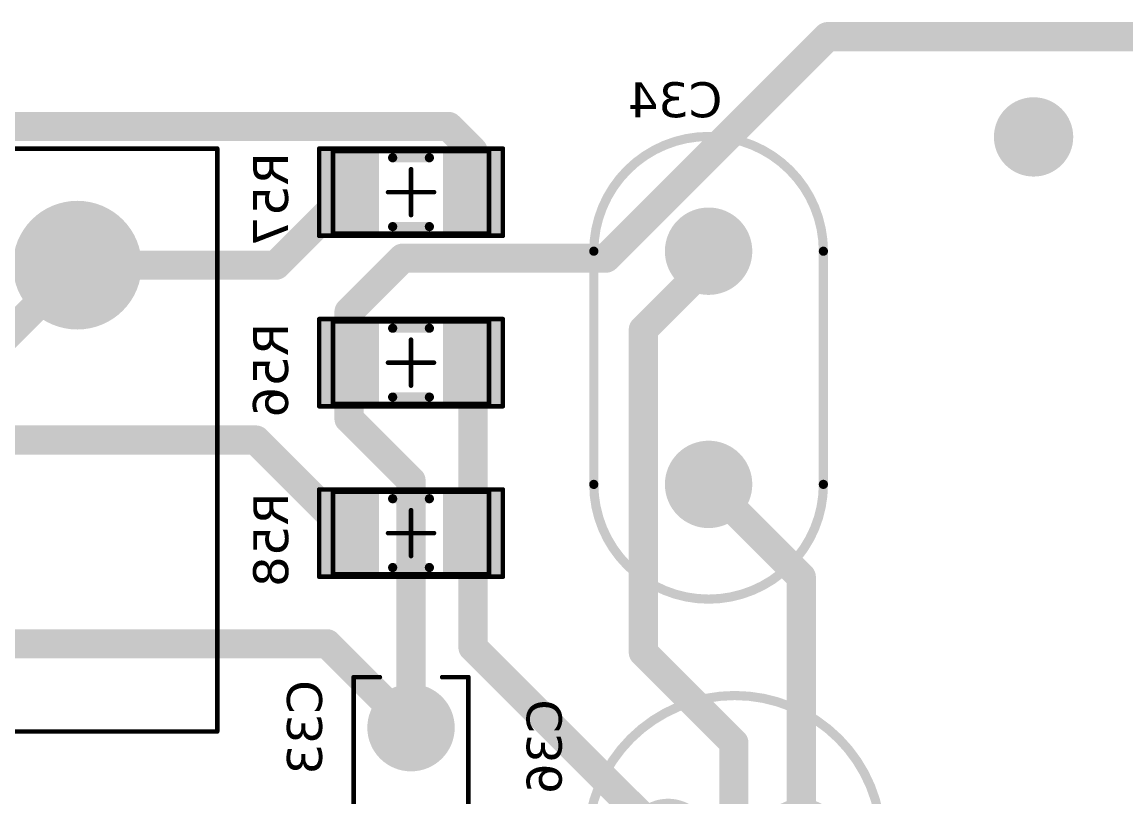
# Model space of a CAD drawing. Header units: millimetres. Extents: x 28 to 434, y 70 to 207.
# Drawn here: x 374.63 to 398.67, y 182.29 to 199.18 of the extents above; entities that cross this region are included whole.
import ezdxf

# ---------------------------------------------------------------- set-up
doc = ezdxf.new("R2010")
doc.units = ezdxf.units.MM
doc.header["$LTSCALE"] = 0.5
doc.layers.get('0').update_dxf_attribs({"color": 250})
for name, color, linetype in [('BottomLayer', 5, 'Continuous'), ('BottomOverlay', 54, 'Continuous'), ('BottomSolder', 6, 'Continuous'), ('Mechanical13', 56, 'Continuous'), ('Mechanical15', 56, 'Continuous'), ('MultiLayer', 9, 'Continuous'), ('TopLayer', 1, 'Continuous'), ('TopOverlay', 2, 'Continuous'), ('TopPaste', 8, 'Continuous'), ('TopSolder', 216, 'Continuous')]:
    doc.layers.add(name, color=color, linetype=linetype)
doc.styles.get("Standard").update_dxf_attribs({"font": 'verdana.ttf'})

# ---------------------------------------------------------------- blocks, each defined once
blk = doc.blocks.new('XLR_MALE_NEUTRIK_NC3_MAV_B_3')
at = {"layer": 'BottomLayer'}
for points, const_width in [([(-0.55, 8.25, 1), (0.55, 8.25, 1)], 1.1), ([(-0.65, 3.81, 1), (0.65, 3.81, 1)], 1.3), ([(-4.46, 0, 1), (-3.16, 0, 1)], 1.3), ([(3.16, 0, 1), (4.46, 0, 1)], 1.3)]:
    blk.add_lwpolyline(points, format="xyb", close=True, dxfattribs=dict(at, const_width=const_width))
at = {"layer": 'BottomOverlay', "const_width": 0.1}
for points in [[(-6.35, -2.54), (-6.35, 10.16)], [(6.858, 10.16), (-6.35, 10.16)], [(6.858, -2.54), (6.858, 10.16)], [(6.858, -2.54), (-6.35, -2.54)]]:
    blk.add_lwpolyline(points, dxfattribs=at)
at = {"layer": 'BottomOverlay', "const_width": 0.05}
for points in [[(-6.375, 10.16, 1), (-6.325, 10.16, 1)], [(-6.375, 10.16, 1), (-6.325, 10.16, 1)], [(6.833, 10.16, 1), (6.883, 10.16, 1)], [(6.833, 10.16, 1), (6.883, 10.16, 1)], [(-6.375, -2.54, 1), (-6.325, -2.54, 1)], [(-6.375, -2.54, 1), (-6.325, -2.54, 1)], [(6.833, -2.54, 1), (6.883, -2.54, 1)], [(6.833, -2.54, 1), (6.883, -2.54, 1)]]:
    blk.add_lwpolyline(points, format="xyb", close=True, dxfattribs=at)
at = {"layer": 'BottomSolder'}
for points, const_width in [([(-0.601, 8.25, 1), (0.601, 8.25, 1)], 1.202), ([(-0.701, 3.81, 1), (0.701, 3.81, 1)], 1.402), ([(-4.511, 0, 1), (-3.109, 0, 1)], 1.402), ([(3.109, 0, 1), (4.511, 0, 1)], 1.402)]:
    blk.add_lwpolyline(points, format="xyb", close=True, dxfattribs=dict(at, const_width=const_width))
at = {"layer": 'MultiLayer'}
for points, const_width in [([(-0.55, 8.25, 1), (0.55, 8.25, 1)], 1.1), ([(-0.65, 3.81, 1), (0.65, 3.81, 1)], 1.3), ([(-4.46, 0, 1), (-3.16, 0, 1)], 1.3), ([(3.16, 0, 1), (4.46, 0, 1)], 1.3)]:
    blk.add_lwpolyline(points, format="xyb", close=True, dxfattribs=dict(at, const_width=const_width))
at = {"layer": 'TopLayer'}
for points, const_width in [([(-0.55, 8.25, 1), (0.55, 8.25, 1)], 1.1), ([(-0.65, 3.81, 1), (0.65, 3.81, 1)], 1.3), ([(-4.46, 0, 1), (-3.16, 0, 1)], 1.3), ([(3.16, 0, 1), (4.46, 0, 1)], 1.3)]:
    blk.add_lwpolyline(points, format="xyb", close=True, dxfattribs=dict(at, const_width=const_width))
at = {"layer": 'TopSolder'}
for points, const_width in [([(-0.601, 8.25, 1), (0.601, 8.25, 1)], 1.202), ([(-0.701, 3.81, 1), (0.701, 3.81, 1)], 1.402), ([(-4.511, 0, 1), (-3.109, 0, 1)], 1.402), ([(3.109, 0, 1), (4.511, 0, 1)], 1.402)]:
    blk.add_lwpolyline(points, format="xyb", close=True, dxfattribs=dict(at, const_width=const_width))
blk = doc.blocks.new('C1206_45')
at = {"layer": 'Mechanical13', "const_width": 0.1}
for points in [[(-1.7, 0.9), (1.7, 0.9)], [(-1.7, 0.9), (-1.7, -0.9)], [(1.7, 0.9), (1.7, -0.9)], [(-1.7, -0.9), (1.7, -0.9)]]:
    blk.add_lwpolyline(points, dxfattribs=at)
at = {"layer": 'Mechanical13', "const_width": 0.05}
for points in [[(-1.725, 0.9, 1), (-1.675, 0.9, 1)], [(-1.725, 0.9, 1), (-1.675, 0.9, 1)], [(1.675, 0.9, 1), (1.725, 0.9, 1)], [(1.675, 0.9, 1), (1.725, 0.9, 1)], [(-1.725, -0.9, 1), (-1.675, -0.9, 1)], [(-1.725, -0.9, 1), (-1.675, -0.9, 1)], [(1.675, -0.9, 1), (1.725, -0.9, 1)], [(1.675, -0.9, 1), (1.725, -0.9, 1)]]:
    blk.add_lwpolyline(points, format="xyb", close=True, dxfattribs=at)
at = {"layer": 'Mechanical15', "const_width": 0.1}
for points in [[(-2, 0.95), (2, 0.95)], [(-2, 0.95), (-2, -0.95)], [(2, 0.95), (2, -0.95)], [(0, 0.5), (0, -0.5)], [(-0.5, 0), (0.5, 0)], [(-2, -0.95), (2, -0.95)]]:
    blk.add_lwpolyline(points, dxfattribs=at)
at = {"layer": 'Mechanical15', "const_width": 0.05}
for points in [[(-2.025, 0.95, 1), (-1.975, 0.95, 1)], [(-2.025, 0.95, 1), (-1.975, 0.95, 1)], [(1.975, 0.95, 1), (2.025, 0.95, 1)], [(1.975, 0.95, 1), (2.025, 0.95, 1)], [(-0.025, 0.5, 1), (0.025, 0.5, 1)], [(-0.525, 0, 1), (-0.475, 0, 1)], [(0.475, 0, 1), (0.525, 0, 1)], [(-0.025, -0.5, 1), (0.025, -0.5, 1)], [(-2.025, -0.95, 1), (-1.975, -0.95, 1)], [(-2.025, -0.95, 1), (-1.975, -0.95, 1)], [(1.975, -0.95, 1), (2.025, -0.95, 1)], [(1.975, -0.95, 1), (2.025, -0.95, 1)]]:
    blk.add_lwpolyline(points, format="xyb", close=True, dxfattribs=at)
at = {"layer": 'TopLayer'}
for points in [[(-0.8, -0.85), (-0.8, 0.85), (-1.9, -0.85), (-1.9, 0.85)], [(1.9, -0.85), (1.9, 0.85), (0.8, -0.85), (0.8, 0.85)]]:
    blk.add_solid(points, dxfattribs=at)
at = {"layer": 'TopOverlay', "const_width": 0.2}
for points in [[(-0.4, 0.75), (0.4, 0.75)], [(-0.4, -0.75), (0.4, -0.75)]]:
    blk.add_lwpolyline(points, dxfattribs=at)
at = {"layer": 'TopOverlay', "const_width": 0.1}
for points in [[(-0.45, 0.75, 1), (-0.35, 0.75, 1)], [(0.35, 0.75, 1), (0.45, 0.75, 1)], [(-0.45, -0.75, 1), (-0.35, -0.75, 1)], [(0.35, -0.75, 1), (0.45, -0.75, 1)]]:
    blk.add_lwpolyline(points, format="xyb", close=True, dxfattribs=at)
at = {"layer": 'TopPaste'}
for points in [[(-0.8, -0.85), (-0.8, 0.85), (-1.9, -0.85), (-1.9, 0.85)], [(1.9, -0.85), (1.9, 0.85), (0.8, -0.85), (0.8, 0.85)]]:
    blk.add_solid(points, dxfattribs=at)
at = {"layer": 'TopSolder'}
for points in [[(-0.698, -0.952), (-0.698, 0.952), (-2.002, -0.952), (-2.002, 0.952)], [(2.002, -0.952), (2.002, 0.952), (0.698, -0.952), (0.698, 0.952)]]:
    blk.add_solid(points, dxfattribs=at)
blk = doc.blocks.new('C1206_46')
at = {"layer": 'Mechanical13', "const_width": 0.1}
for points in [[(1.7, 0.9), (-1.7, 0.9)], [(-1.7, -0.9), (-1.7, 0.9)], [(1.7, -0.9), (1.7, 0.9)], [(1.7, -0.9), (-1.7, -0.9)]]:
    blk.add_lwpolyline(points, dxfattribs=at)
at = {"layer": 'Mechanical13', "const_width": 0.05}
for points in [[(-1.725, 0.9, 1), (-1.675, 0.9, 1)], [(-1.725, 0.9, 1), (-1.675, 0.9, 1)], [(1.675, 0.9, 1), (1.725, 0.9, 1)], [(1.675, 0.9, 1), (1.725, 0.9, 1)], [(-1.725, -0.9, 1), (-1.675, -0.9, 1)], [(-1.725, -0.9, 1), (-1.675, -0.9, 1)], [(1.675, -0.9, 1), (1.725, -0.9, 1)], [(1.675, -0.9, 1), (1.725, -0.9, 1)]]:
    blk.add_lwpolyline(points, format="xyb", close=True, dxfattribs=at)
at = {"layer": 'Mechanical15', "const_width": 0.1}
for points in [[(2, 0.95), (-2, 0.95)], [(-2, -0.95), (-2, 0.95)], [(2, -0.95), (2, 0.95)], [(0, -0.5), (0, 0.5)], [(0.5, 0), (-0.5, 0)], [(2, -0.95), (-2, -0.95)]]:
    blk.add_lwpolyline(points, dxfattribs=at)
at = {"layer": 'Mechanical15', "const_width": 0.05}
for points in [[(-2.025, 0.95, 1), (-1.975, 0.95, 1)], [(-2.025, 0.95, 1), (-1.975, 0.95, 1)], [(1.975, 0.95, 1), (2.025, 0.95, 1)], [(1.975, 0.95, 1), (2.025, 0.95, 1)], [(-0.025, 0.5, 1), (0.025, 0.5, 1)], [(-0.525, 0, 1), (-0.475, 0, 1)], [(0.475, 0, 1), (0.525, 0, 1)], [(-0.025, -0.5, 1), (0.025, -0.5, 1)], [(-2.025, -0.95, 1), (-1.975, -0.95, 1)], [(-2.025, -0.95, 1), (-1.975, -0.95, 1)], [(1.975, -0.95, 1), (2.025, -0.95, 1)], [(1.975, -0.95, 1), (2.025, -0.95, 1)]]:
    blk.add_lwpolyline(points, format="xyb", close=True, dxfattribs=at)
at = {"layer": 'TopLayer'}
for points in [[(-0.8, -0.85), (-0.8, 0.85), (-1.9, -0.85), (-1.9, 0.85)], [(1.9, -0.85), (1.9, 0.85), (0.8, -0.85), (0.8, 0.85)]]:
    blk.add_solid(points, dxfattribs=at)
at = {"layer": 'TopOverlay', "const_width": 0.2}
for points in [[(0.4, 0.75), (-0.4, 0.75)], [(0.4, -0.75), (-0.4, -0.75)]]:
    blk.add_lwpolyline(points, dxfattribs=at)
at = {"layer": 'TopOverlay', "const_width": 0.1}
for points in [[(-0.45, 0.75, 1), (-0.35, 0.75, 1)], [(0.35, 0.75, 1), (0.45, 0.75, 1)], [(-0.45, -0.75, 1), (-0.35, -0.75, 1)], [(0.35, -0.75, 1), (0.45, -0.75, 1)]]:
    blk.add_lwpolyline(points, format="xyb", close=True, dxfattribs=at)
at = {"layer": 'TopPaste'}
for points in [[(-0.8, -0.85), (-0.8, 0.85), (-1.9, -0.85), (-1.9, 0.85)], [(1.9, -0.85), (1.9, 0.85), (0.8, -0.85), (0.8, 0.85)]]:
    blk.add_solid(points, dxfattribs=at)
at = {"layer": 'TopSolder'}
for points in [[(-0.698, -0.952), (-0.698, 0.952), (-2.002, -0.952), (-2.002, 0.952)], [(2.002, -0.952), (2.002, 0.952), (0.698, -0.952), (0.698, 0.952)]]:
    blk.add_solid(points, dxfattribs=at)
blk = doc.blocks.new('C1206_47')
at = {"layer": 'Mechanical13', "const_width": 0.1}
for points in [[(-1.7, 0.9), (1.7, 0.9)], [(-1.7, 0.9), (-1.7, -0.9)], [(1.7, 0.9), (1.7, -0.9)], [(-1.7, -0.9), (1.7, -0.9)]]:
    blk.add_lwpolyline(points, dxfattribs=at)
at = {"layer": 'Mechanical13', "const_width": 0.05}
for points in [[(-1.725, 0.9, 1), (-1.675, 0.9, 1)], [(-1.725, 0.9, 1), (-1.675, 0.9, 1)], [(1.675, 0.9, 1), (1.725, 0.9, 1)], [(1.675, 0.9, 1), (1.725, 0.9, 1)], [(-1.725, -0.9, 1), (-1.675, -0.9, 1)], [(-1.725, -0.9, 1), (-1.675, -0.9, 1)], [(1.675, -0.9, 1), (1.725, -0.9, 1)], [(1.675, -0.9, 1), (1.725, -0.9, 1)]]:
    blk.add_lwpolyline(points, format="xyb", close=True, dxfattribs=at)
at = {"layer": 'Mechanical15', "const_width": 0.1}
for points in [[(-2, 0.95), (2, 0.95)], [(-2, 0.95), (-2, -0.95)], [(2, 0.95), (2, -0.95)], [(0, 0.5), (0, -0.5)], [(-0.5, 0), (0.5, 0)], [(-2, -0.95), (2, -0.95)]]:
    blk.add_lwpolyline(points, dxfattribs=at)
at = {"layer": 'Mechanical15', "const_width": 0.05}
for points in [[(-2.025, 0.95, 1), (-1.975, 0.95, 1)], [(-2.025, 0.95, 1), (-1.975, 0.95, 1)], [(1.975, 0.95, 1), (2.025, 0.95, 1)], [(1.975, 0.95, 1), (2.025, 0.95, 1)], [(-0.025, 0.5, 1), (0.025, 0.5, 1)], [(-0.525, 0, 1), (-0.475, 0, 1)], [(0.475, 0, 1), (0.525, 0, 1)], [(-0.025, -0.5, 1), (0.025, -0.5, 1)], [(-2.025, -0.95, 1), (-1.975, -0.95, 1)], [(-2.025, -0.95, 1), (-1.975, -0.95, 1)], [(1.975, -0.95, 1), (2.025, -0.95, 1)], [(1.975, -0.95, 1), (2.025, -0.95, 1)]]:
    blk.add_lwpolyline(points, format="xyb", close=True, dxfattribs=at)
at = {"layer": 'TopLayer'}
for points in [[(-0.8, -0.85), (-0.8, 0.85), (-1.9, -0.85), (-1.9, 0.85)], [(1.9, -0.85), (1.9, 0.85), (0.8, -0.85), (0.8, 0.85)]]:
    blk.add_solid(points, dxfattribs=at)
at = {"layer": 'TopOverlay', "const_width": 0.2}
for points in [[(-0.4, 0.75), (0.4, 0.75)], [(-0.4, -0.75), (0.4, -0.75)]]:
    blk.add_lwpolyline(points, dxfattribs=at)
at = {"layer": 'TopOverlay', "const_width": 0.1}
for points in [[(-0.45, 0.75, 1), (-0.35, 0.75, 1)], [(0.35, 0.75, 1), (0.45, 0.75, 1)], [(-0.45, -0.75, 1), (-0.35, -0.75, 1)], [(0.35, -0.75, 1), (0.45, -0.75, 1)]]:
    blk.add_lwpolyline(points, format="xyb", close=True, dxfattribs=at)
at = {"layer": 'TopPaste'}
for points in [[(-0.8, -0.85), (-0.8, 0.85), (-1.9, -0.85), (-1.9, 0.85)], [(1.9, -0.85), (1.9, 0.85), (0.8, -0.85), (0.8, 0.85)]]:
    blk.add_solid(points, dxfattribs=at)
at = {"layer": 'TopSolder'}
for points in [[(-0.698, -0.952), (-0.698, 0.952), (-2.002, -0.952), (-2.002, 0.952)], [(2.002, -0.952), (2.002, 0.952), (0.698, -0.952), (0.698, 0.952)]]:
    blk.add_solid(points, dxfattribs=at)
blk = doc.blocks.new('CAPACITOR_100UF_95')
at = {"layer": 'BottomLayer', "const_width": 0.85}
for points in [[(-0.425, 0, 1), (0.425, 0, 1)], [(2.475, 0, 1), (3.325, 0, 1)]]:
    blk.add_lwpolyline(points, format="xyb", close=True, dxfattribs=at)
at = {"layer": 'BottomSolder', "const_width": 0.952}
for points in [[(-0.476, 0, 1), (0.476, 0, 1)], [(2.424, 0, 1), (3.376, 0, 1)]]:
    blk.add_lwpolyline(points, format="xyb", close=True, dxfattribs=at)
at = {"layer": 'MultiLayer', "const_width": 0.85}
for points in [[(-0.425, 0, 1), (0.425, 0, 1)], [(2.475, 0, 1), (3.325, 0, 1)]]:
    blk.add_lwpolyline(points, format="xyb", close=True, dxfattribs=at)
at = {"layer": 'TopLayer', "const_width": 0.85}
for points in [[(-0.425, 0, 1), (0.425, 0, 1)], [(2.475, 0, 1), (3.325, 0, 1)]]:
    blk.add_lwpolyline(points, format="xyb", close=True, dxfattribs=at)
at = {"layer": 'TopOverlay'}
for points, const_width in [([(4.65, 0, 1), (-1.75, 0, 1)], 0.2), ([(6.149, 0.508, 1), (6.249, 0.508, 1)], 0.1), ([(-1.8, 0, 1), (-1.7, 0, 1)], 0.1), ([(4.6, 0, 1), (4.7, 0, 1)], 0.1), ([(5.641, 0, 1), (5.741, 0, 1)], 0.1), ([(6.657, 0, 1), (6.757, 0, 1)], 0.1), ([(6.149, -0.508, 1), (6.249, -0.508, 1)], 0.1)]:
    blk.add_lwpolyline(points, format="xyb", close=True, dxfattribs=dict(at, const_width=const_width))
at = {"layer": 'TopOverlay', "const_width": 0.2}
for points in [[(6.199, 0.508), (6.199, -0.508)], [(6.707, 0), (5.691, 0)]]:
    blk.add_lwpolyline(points, dxfattribs=at)
at = {"layer": 'TopSolder', "const_width": 0.952}
for points in [[(-0.476, 0, 1), (0.476, 0, 1)], [(2.424, 0, 1), (3.376, 0, 1)]]:
    blk.add_lwpolyline(points, format="xyb", close=True, dxfattribs=at)
blk = doc.blocks.new('CAPACITOR_100PF_97')
at = {"layer": 'BottomLayer', "const_width": 0.85}
for points in [[(-0.425, 0, 1), (0.425, 0, 1)], [(4.655, 0, 1), (5.505, 0, 1)]]:
    blk.add_lwpolyline(points, format="xyb", close=True, dxfattribs=at)
at = {"layer": 'BottomSolder', "const_width": 0.952}
for points in [[(-0.476, 0, 1), (0.476, 0, 1)], [(4.604, 0, 1), (5.556, 0, 1)]]:
    blk.add_lwpolyline(points, format="xyb", close=True, dxfattribs=at)
at = {"layer": 'MultiLayer', "const_width": 0.85}
for points in [[(-0.425, 0, 1), (0.425, 0, 1)], [(4.655, 0, 1), (5.505, 0, 1)]]:
    blk.add_lwpolyline(points, format="xyb", close=True, dxfattribs=at)
at = {"layer": 'TopLayer', "const_width": 0.85}
for points in [[(-0.425, 0, 1), (0.425, 0, 1)], [(4.655, 0, 1), (5.505, 0, 1)]]:
    blk.add_lwpolyline(points, format="xyb", close=True, dxfattribs=at)
at = {"layer": 'TopOverlay', "const_width": 0.2}
for points in [[(0, -2.5, -1), (0, 2.5)], [(5.08, 2.5, -1), (5.08, -2.5)]]:
    blk.add_lwpolyline(points, format="xyb", dxfattribs=at)
for points in [[(5.08, 2.5), (0, 2.5)], [(5.08, -2.5), (0, -2.5)]]:
    blk.add_lwpolyline(points, dxfattribs=at)
at = {"layer": 'TopOverlay', "const_width": 0.1}
for points in [[(-0.05, 2.5, 1), (0.05, 2.5, 1)], [(-0.05, 2.5, 1), (0.05, 2.5, 1)], [(5.03, 2.5, 1), (5.13, 2.5, 1)], [(5.03, 2.5, 1), (5.13, 2.5, 1)], [(-0.05, -2.5, 1), (0.05, -2.5, 1)], [(-0.05, -2.5, 1), (0.05, -2.5, 1)], [(5.03, -2.5, 1), (5.13, -2.5, 1)], [(5.03, -2.5, 1), (5.13, -2.5, 1)]]:
    blk.add_lwpolyline(points, format="xyb", close=True, dxfattribs=at)
at = {"layer": 'TopSolder', "const_width": 0.952}
for points in [[(-0.476, 0, 1), (0.476, 0, 1)], [(4.604, 0, 1), (5.556, 0, 1)]]:
    blk.add_lwpolyline(points, format="xyb", close=True, dxfattribs=at)
blk = doc.blocks.new('CAPACITOR_22NF__47NF__100NF_98')
at = {"layer": 'BottomLayer', "const_width": 0.85}
for points in [[(-0.425, 0, 1), (0.425, 0, 1)], [(4.575, 0, 1), (5.425, 0, 1)]]:
    blk.add_lwpolyline(points, format="xyb", close=True, dxfattribs=at)
at = {"layer": 'BottomSolder', "const_width": 0.952}
for points in [[(-0.476, 0, 1), (0.476, 0, 1)], [(4.524, 0, 1), (5.476, 0, 1)]]:
    blk.add_lwpolyline(points, format="xyb", close=True, dxfattribs=at)
at = {"layer": 'MultiLayer', "const_width": 0.85}
for points in [[(-0.425, 0, 1), (0.425, 0, 1)], [(4.575, 0, 1), (5.425, 0, 1)]]:
    blk.add_lwpolyline(points, format="xyb", close=True, dxfattribs=at)
at = {"layer": 'TopLayer', "const_width": 0.85}
for points in [[(-0.425, 0, 1), (0.425, 0, 1)], [(4.575, 0, 1), (5.425, 0, 1)]]:
    blk.add_lwpolyline(points, format="xyb", close=True, dxfattribs=at)
at = {"layer": 'TopOverlay', "const_width": 0.1}
for points in [[(-1.1, 1.25), (6.1, 1.25)], [(-1.1, 0.678), (-1.1, 1.25)], [(6.1, 0.639), (6.1, 1.25)], [(-1.1, -1.25), (-1.1, -0.678)], [(6.1, -1.25), (6.1, -0.635)], [(-1.1, -1.25), (6.1, -1.25)]]:
    blk.add_lwpolyline(points, dxfattribs=at)
at = {"layer": 'TopOverlay', "const_width": 0.05}
for points in [[(-1.125, 1.25, 1), (-1.075, 1.25, 1)], [(-1.125, 1.25, 1), (-1.075, 1.25, 1)], [(6.075, 1.25, 1), (6.125, 1.25, 1)], [(6.075, 1.25, 1), (6.125, 1.25, 1)], [(-1.125, 0.678, 1), (-1.075, 0.678, 1)], [(6.075, 0.639, 1), (6.125, 0.639, 1)], [(-1.125, -0.678, 1), (-1.075, -0.678, 1)], [(6.075, -0.635, 1), (6.125, -0.635, 1)], [(-1.125, -1.25, 1), (-1.075, -1.25, 1)], [(-1.125, -1.25, 1), (-1.075, -1.25, 1)], [(6.075, -1.25, 1), (6.125, -1.25, 1)], [(6.075, -1.25, 1), (6.125, -1.25, 1)]]:
    blk.add_lwpolyline(points, format="xyb", close=True, dxfattribs=at)
at = {"layer": 'TopSolder', "const_width": 0.952}
for points in [[(-0.476, 0, 1), (0.476, 0, 1)], [(4.524, 0, 1), (5.476, 0, 1)]]:
    blk.add_lwpolyline(points, format="xyb", close=True, dxfattribs=at)
blk = doc.blocks.new('summing_circuit_1')
at = {"layer": 'BottomLayer', "const_width": 0.635}
for points in [[(39.624, 95.969), (41.344, 97.688)], [(44.4, 82.219), (46.419, 80.2)], [(46.419, 80.2), (52.2, 80.2)]]:
    blk.add_lwpolyline(points, dxfattribs=at)
at = {"layer": 'BottomLayer'}
for points, const_width in [([(39.465, 95.969, 1), (39.783, 95.969, 1)], 0.318), ([(44.241, 82.219, 1), (44.559, 82.219, 1)], 0.318), ([(46.26, 80.2, 1), (46.578, 80.2, 1)], 0.318), ([(46.26, 80.2, 1), (46.578, 80.2, 1)], 0.318), ([(36.449, 75.141, 1), (37.211, 75.141, 1)], 0.762)]:
    blk.add_lwpolyline(points, format="xyb", close=True, dxfattribs=dict(at, const_width=const_width))
at = {"layer": 'BottomSolder', "const_width": 0.864}
blk.add_lwpolyline([(36.398, 75.141, 1), (37.262, 75.141, 1)], format="xyb", close=True, dxfattribs=at)
at = {"layer": 'MultiLayer', "const_width": 0.762}
blk.add_lwpolyline([(36.449, 75.141, 1), (37.211, 75.141, 1)], format="xyb", close=True, dxfattribs=at)
at = {"layer": 'TopLayer', "const_width": 0.635}
for points in [[(43.434, 92.078), (43.434, 99.779)], [(47.874, 90.526), (47.874, 99.779)], [(36.601, 87.884), (36.601, 99.441)], [(39.624, 91.64), (39.624, 95.969)], [(43.434, 92.078), (45.462, 90.05)], [(38.034, 90.05), (39.624, 91.64)], [(47.874, 90.526), (49.7, 88.7)], [(39.472, 88.882), (40.64, 90.05)], [(40.64, 90.05), (41.748, 90.05)], [(41.748, 90.05), (42.97, 90.05)], [(42.97, 90.05), (44.32, 88.7)], [(39.472, 84.455), (39.472, 88.882)], [(44.32, 88.7), (49.7, 88.7)], [(36.601, 87.884), (37.135, 87.35)], [(37.135, 87.35), (38.034, 87.35)], [(41.748, 87.35), (45.462, 87.35)], [(45.462, 87.35), (47.95, 87.35)], [(47.95, 87.35), (52.2, 83.1)], [(34.646, 79.629), (39.472, 84.455)], [(39.608, 82.219), (41.03, 83.64)], [(41.03, 83.64), (48.06, 83.64)], [(48.06, 83.64), (50.032, 81.668)], [(39.32, 82.219), (39.608, 82.219)], [(50.032, 81.668), (51.658, 81.668)], [(34.646, 57.894), (34.646, 79.629)]]:
    blk.add_lwpolyline(points, dxfattribs=at)
at = {"layer": 'TopLayer'}
for points, const_width in [([(39.465, 95.969, 1), (39.783, 95.969, 1)], 0.318), ([(43.275, 92.078, 1), (43.593, 92.078, 1)], 0.318), ([(43.275, 92.078, 1), (43.593, 92.078, 1)], 0.318), ([(39.465, 91.64, 1), (39.783, 91.64, 1)], 0.318), ([(39.465, 91.64, 1), (39.783, 91.64, 1)], 0.318), ([(47.715, 90.526, 1), (48.033, 90.526, 1)], 0.318), ([(47.715, 90.526, 1), (48.033, 90.526, 1)], 0.318), ([(37.875, 90.05, 1), (38.193, 90.05, 1)], 0.318), ([(40.481, 90.05, 1), (40.799, 90.05, 1)], 0.318), ([(40.481, 90.05, 1), (40.799, 90.05, 1)], 0.318), ([(41.589, 90.05, 1), (41.907, 90.05, 1)], 0.318), ([(41.589, 90.05, 1), (41.907, 90.05, 1)], 0.318), ([(42.811, 90.05, 1), (43.129, 90.05, 1)], 0.318), ([(42.811, 90.05, 1), (43.129, 90.05, 1)], 0.318), ([(45.303, 90.05, 1), (45.621, 90.05, 1)], 0.318), ([(39.313, 88.882, 1), (39.63, 88.882, 1)], 0.318), ([(39.313, 88.882, 1), (39.63, 88.882, 1)], 0.318), ([(44.161, 88.7, 1), (44.479, 88.7, 1)], 0.318), ([(44.161, 88.7, 1), (44.479, 88.7, 1)], 0.318), ([(49.541, 88.7, 1), (49.859, 88.7, 1)], 0.318), ([(49.541, 88.7, 1), (49.859, 88.7, 1)], 0.318), ([(36.443, 87.884, 1), (36.76, 87.884, 1)], 0.318), ([(36.443, 87.884, 1), (36.76, 87.884, 1)], 0.318), ([(36.977, 87.35, 1), (37.294, 87.35, 1)], 0.318), ([(36.977, 87.35, 1), (37.294, 87.35, 1)], 0.318), ([(37.875, 87.35, 1), (38.193, 87.35, 1)], 0.318), ([(41.589, 87.35, 1), (41.907, 87.35, 1)], 0.318), ([(45.303, 87.35, 1), (45.621, 87.35, 1)], 0.318), ([(45.303, 87.35, 1), (45.621, 87.35, 1)], 0.318), ([(47.791, 87.35, 1), (48.109, 87.35, 1)], 0.318), ([(47.791, 87.35, 1), (48.109, 87.35, 1)], 0.318), ([(39.313, 84.455, 1), (39.63, 84.455, 1)], 0.318), ([(39.313, 84.455, 1), (39.63, 84.455, 1)], 0.318), ([(40.871, 83.64, 1), (41.188, 83.64, 1)], 0.318), ([(40.871, 83.64, 1), (41.188, 83.64, 1)], 0.318), ([(47.901, 83.64, 1), (48.218, 83.64, 1)], 0.318), ([(47.901, 83.64, 1), (48.218, 83.64, 1)], 0.318), ([(39.161, 82.219, 1), (39.479, 82.219, 1)], 0.318), ([(39.449, 82.219, 1), (39.767, 82.219, 1)], 0.318), ([(39.449, 82.219, 1), (39.767, 82.219, 1)], 0.318), ([(49.873, 81.668, 1), (50.191, 81.668, 1)], 0.318), ([(49.873, 81.668, 1), (50.191, 81.668, 1)], 0.318), ([(34.487, 79.629, 1), (34.804, 79.629, 1)], 0.318), ([(34.487, 79.629, 1), (34.804, 79.629, 1)], 0.318), ([(36.449, 75.141, 1), (37.211, 75.141, 1)], 0.762)]:
    blk.add_lwpolyline(points, format="xyb", close=True, dxfattribs=dict(at, const_width=const_width))
at = {"layer": 'TopSolder', "const_width": 0.864}
blk.add_lwpolyline([(36.398, 75.141, 1), (37.262, 75.141, 1)], format="xyb", close=True, dxfattribs=at)
for name, p, rotation in [('XLR_MALE_NEUTRIK_NC3_MAV_B_3', (39.624, 99.779), 270), ('C1206_46', (38.034, 88.7), 90), ('C1206_47', (41.748, 88.7), 270), ('C1206_45', (45.462, 88.7), 90), ('CAPACITOR_100UF_95', (52.2, 80.2), 90)]:
    blk.add_blockref(name, p, dxfattribs=dict(rotation=rotation))
for name, p in [('CAPACITOR_22NF__47NF__100NF_98', (49.7, 88.7)), ('CAPACITOR_100PF_97', (39.32, 82.219))]:
    blk.add_blockref(name, p)
at = {"layer": 'TopOverlay'}
for s, p in [('R57', (37.168, 91.38)), ('R56', (40.885, 91.38)), ('R58', (44.577, 91.376)), ('C33', (48.665, 90.64)), ('C36', (49.084, 85.419))]:
    blk.add_text(s, height=0.762, dxfattribs=at).set_placement(p)
blk.add_text('C34', height=0.762, rotation=90, dxfattribs=at).set_placement((36.401, 81.919))

msp = doc.modelspace()

# ---------------------------------------------------------------- block references
at = {"linetype": 'Continuous', "extrusion": (2.09798e-15, 0, -1), "rotation": 270}
msp.add_blockref('summing_circuit_1', (-471.8, 233.504, 23.731), dxfattribs=at)

doc.saveas('drawing.dxf')
